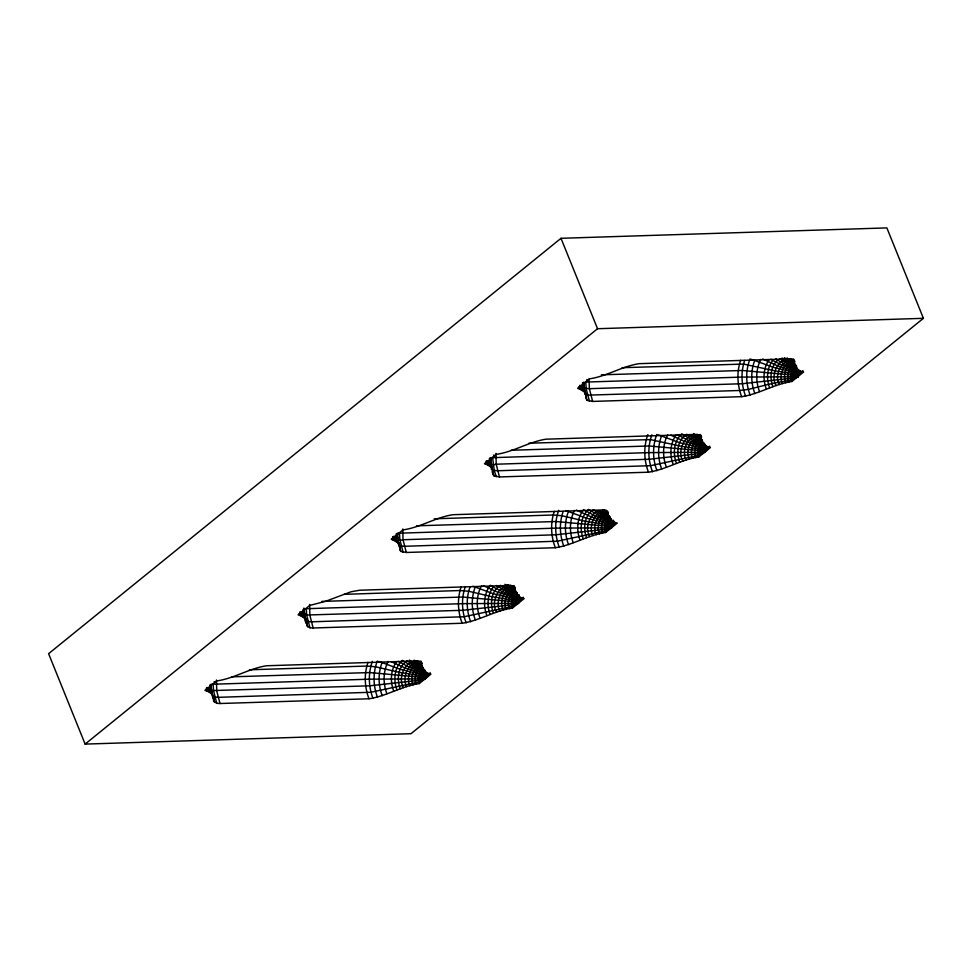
<?xml version="1.0" encoding="UTF-8"?>
<svg xmlns="http://www.w3.org/2000/svg" width="972" height="972" viewBox="0 0 972 972"><rect width="100%" height="100%" fill="white"/><g stroke="black" fill="none" stroke-linecap="round" stroke-linejoin="round"><path stroke-width="1.46" d="M421.812 665.346L422.006 663.463L420.973 662.053L415.554 661.009L266.571 665.759C249.282 668.347 234.045 678.529 216.574 680.959L204.934 690.399C209.843 691.299 214.982 695.612 213.536 701.079L216.768 703.315L219.988 703.521L368.983 698.771C386.37 696.231 401.752 686.086 419.297 683.559L430.948 674.118C424.436 673.122 421.24 666.926 419.758 661.142L422.942 668.785M216.477 679.999L216.707 690.788L219.988 703.521M306.545 621.29L303.689 617.427L299.74 615.385L299.169 613.648C305.026 614.037 307.553 620.428 306.702 625.555L309.934 627.791L313.142 627.997L462.137 623.246C479.536 620.707 494.918 610.562 512.463 608.035L524.115 598.594C517.59 597.598 514.407 591.401 512.924 585.618L516.108 593.26M309.643 604.475L309.861 615.264L313.142 627.997M399.711 545.766L397.827 542.753L392.907 539.861L392.336 538.124C398.168 538.512 400.707 544.903 399.869 550.031L400.901 551.44L406.308 552.473L555.304 547.722C572.702 545.183 588.084 535.037 605.629 532.51L617.269 523.07C610.756 522.073 607.573 515.877 606.091 510.093L609.274 517.736M402.809 528.95L403.028 539.739L406.308 552.473M701.298 438.773L701.492 436.89L700.46 435.48L695.053 434.435L546.057 439.186C528.768 441.774 513.544 451.956 496.072 454.386L484.421 463.826C489.341 464.725 494.481 469.039 493.035 474.506L494.068 475.916L499.474 476.948L648.47 472.198C665.869 469.658 681.238 459.513 698.795 456.986L710.435 447.545C703.922 446.549 700.727 440.352 699.245 434.569L702.44 442.211M495.963 453.426L496.194 464.215L499.474 476.948M795.606 366.687L792.411 359.045C793.893 364.828 797.089 371.025 803.601 372.021L791.961 381.461C774.405 383.989 759.035 394.134 741.636 396.673L592.641 401.424L587.234 400.391L586.201 398.982C587.052 393.854 584.524 387.464 578.656 387.075L579.227 388.812L584.16 391.704L586.043 394.717M589.056 379.25L589.36 388.691L592.641 401.424M304.722 617.013L305.232 619.65L305.293 617.475M398.386 544.126L398.131 541.246M586.347 398.022L584.78 390.902M514.966 589.822L515.172 587.938L514.006 585.545M608.132 514.297L608.326 512.414L607.293 511.005L601.887 509.96L452.891 514.71C435.614 517.298 420.378 527.48 402.906 529.91L391.254 539.351L392.907 539.861M794.464 363.249L794.659 361.365L793.492 358.972M208.057 691.505L207.024 687.471L211.349 688.941L212.686 696.717L217.959 697.349L370.988 692.258L418.798 682.016L425.128 678.845L425.87 672.49M301.223 615.981L300.178 611.947L304.515 613.417L305.852 621.193L311.125 621.825L464.154 616.734L511.952 606.492L518.283 603.32L519.279 594.84M400.901 551.44L399.018 545.669L404.291 546.3L557.321 541.21L605.119 530.967L611.449 527.796L612.202 521.442M494.068 475.916L492.172 470.144L497.445 470.776L650.487 465.685L698.285 455.443L704.615 452.272L705.356 445.917M579.677 385.374L584.014 386.844L585.338 394.62L587.44 395.154L739.607 390.501L748.27 389.42L771.853 383.539L791.451 379.918L797.781 376.747L798.522 370.393M430.268 672.721L425.128 678.845L369.311 679.185L211.094 684.3L211.519 690.606L369.761 685.819L418.482 680.376L425.128 678.845L426.623 672.794M523.422 597.197L518.283 603.32L462.478 603.661L304.26 608.776L304.673 615.082L462.915 610.295L511.649 604.851L518.283 603.32L519.789 597.27M394.389 540.456L393.344 536.423C399.176 536.204 396.297 541.975 403.028 539.739L556.081 534.77L604.803 529.327L611.449 527.796L612.955 521.745M488.867 465.612L487.701 461.08C492.391 461.664 489.669 466.256 496.194 464.215L649.247 459.246L697.969 453.803L704.615 452.272L706.122 446.221M583.394 388.107L589.36 388.691L742.414 383.721L791.135 378.278L797.781 376.747L799.288 370.697M367.975 662.394C363.953 674.118 364.573 687.24 368.983 698.771M372.385 661.385C368.06 673.232 368.473 686.597 372.981 698.333M377.306 661.069C372.883 672.636 373.054 685.758 377.513 697.276M378.497 661.446L382.057 662.564C378.023 673.134 378.169 685.151 382.239 695.685M461.141 586.869C457.119 598.594 457.739 611.716 462.137 623.246M465.163 587.052C461.202 598.582 461.809 611.473 466.147 622.809M470.011 586.967C465.989 598.132 466.438 610.72 470.667 621.752M472.842 586.298L475.223 587.039C471.177 597.61 471.335 609.626 475.405 620.16M554.307 511.345C550.286 523.07 550.905 536.192 555.304 547.722M558.706 510.336C554.38 522.183 554.805 535.548 559.313 547.285M563.177 511.442C559.155 522.608 559.605 535.195 563.833 546.228M566.008 510.774L568.389 511.515C564.343 522.086 564.489 534.102 568.571 544.636M647.862 434.606C643.464 446.658 643.889 460.266 648.47 472.198M651.872 434.812C647.546 446.658 647.972 460.023 652.479 471.76M656.793 434.496C652.382 446.063 652.54 459.185 656.999 470.703M657.983 434.873L661.543 435.991C657.509 446.561 657.655 458.577 661.738 469.112M740.628 360.296C736.606 372.021 737.226 385.143 741.636 396.673M744.649 360.478C740.7 372.009 741.308 384.9 745.633 396.236M749.497 360.393C745.475 371.559 745.925 384.147 750.165 395.179M749.959 358.972L754.709 360.466C750.676 371.037 750.821 383.053 754.904 393.587M303.714 611.801L303.908 614.681L304.515 613.417M584.221 390.44L584.014 386.844M491.297 469.233C493.241 465.503 488.576 463.012 485.502 462.599L486.061 464.337M231.676 676.828L369.688 672.563L418.458 677.01L425.128 678.845L427.34 673.292M321.829 601.401L462.842 597.039L511.624 601.486L518.283 603.32L520.506 597.768M397.84 539.557L397.427 533.251L555.644 528.136L611.449 527.796L613.672 522.243M491.006 464.033L490.593 457.727L648.81 452.612L704.615 452.272L706.838 446.719M589.433 401.217L586.201 388.703L585.764 382.069L741.976 377.087L797.781 376.747L800.005 371.195M388.205 661.47C383.029 671.312 382.944 683.377 386.868 693.668M481.371 585.946C476.195 595.787 476.098 607.852 480.034 618.143M574.537 510.422C569.361 520.263 569.264 532.328 573.201 542.619M667.703 434.897C662.527 444.739 662.43 456.804 666.367 467.095M760.869 359.373C755.681 369.214 755.596 381.279 759.521 391.57M249.415 669.793L366.808 666.051L375.471 666.756L399.128 672.32L418.762 675.382L425.128 678.845L427.984 673.948M299.74 615.385L298.1 614.875L309.74 605.435L325.571 601.328L344.161 594.342L459.963 590.526L468.638 591.231L492.294 596.796L511.916 599.858L518.283 603.32L521.15 598.424M416.502 525.828L556.008 521.514L604.791 525.961L611.449 527.796L614.316 522.9M511.163 450.255L649.174 445.99L697.957 450.437L704.615 452.272L707.482 447.375M601.328 374.828L742.341 370.466L791.123 374.913L797.781 376.747L800.649 371.851M396.564 661.725C390.513 670.097 390.088 681.603 393.684 691.056M490.41 585.229C483.777 593.685 483.084 605.714 486.851 615.531M518.234 594.694L518.283 603.32L513.909 595.787L502.184 591.559L493.326 586.991C487.337 594.621 486.717 605.471 490.107 614.34M676.05 435.152C670.012 443.524 669.587 455.03 673.183 464.482M769.217 359.628C763.166 367.999 762.741 379.505 766.337 388.958M802.921 370.624L797.781 376.747L793.395 369.214L781.67 364.986L772.813 360.418C766.835 368.048 766.215 378.898 769.605 387.767M434.241 518.793L553.129 515.002L561.804 515.707L585.448 521.271L605.082 524.333L611.449 527.796L614.875 523.714M528.902 443.22L650.341 439.599L681.992 446.415L698.248 448.809L704.615 452.272L709.754 446.148M588.631 509.352C580.576 516.582 579.579 529.133 583.273 538.816M622.068 367.695L743.495 364.075L775.158 370.891L791.415 373.284L797.781 376.747L794.355 368.267L785.996 364.889L777.685 360.162C770.444 366.663 769.545 377.926 772.874 386.637M561.002 238.298L48.6 653.682L85.135 744.102L410.998 733.702L923.4 318.318L886.865 227.898L561.002 238.298L597.537 328.718L923.4 318.318M85.135 744.102L597.537 328.718M344.161 594.342L351.196 591.729L359.725 590.235L508.721 585.484L511.94 585.691L515.172 587.938M584.16 391.704L582.483 382.956L583.759 382.579L583.929 387.536M489.317 458.48L490.593 458.104L490.763 463.061M397.183 533.81L397.39 538.865M211.07 684.762L210.438 684.956L210.742 690.205M702.404 440.814C690.46 424.63 674.957 448.833 682.964 461.093M661.543 435.991L679.598 442.697L698.734 447.29L704.615 452.272L703.388 442.685C697.787 444.605 696.851 452.102 698.795 456.986M609.894 518.744L605.058 510.191L609.25 516.339C597.294 500.155 581.791 524.358 589.797 536.617M568.389 511.515L586.432 518.222L605.568 522.815L611.449 527.796L610.222 518.21C604.62 520.129 603.685 527.626 605.629 532.51M517.42 593.807L510.543 585.217L516.083 591.863C504.189 575.764 488.588 599.821 496.631 612.141M475.223 587.039L493.266 593.746L512.414 598.339L518.283 603.32L517.055 593.734C511.454 595.654 510.519 603.15 512.463 608.035M382.057 662.564L400.1 669.271L419.248 673.863L425.128 678.845L423.901 669.258C418.288 671.178 417.365 678.675 419.297 683.559M796.676 366.116C788.596 364.998 786.154 376.249 788.887 382.118M602.263 511.041L610.355 517.165C602.263 516.047 599.821 527.298 602.555 533.166M517.189 592.689C509.097 591.571 506.667 602.822 509.389 608.691M423.573 669.793L418.725 661.239L421.641 666.027C409.054 652.479 396.199 676.391 403.477 687.666M608.205 515.901C599.104 514.638 596.358 527.298 599.432 533.907M515.038 591.426L507.299 584.622L509.583 585.557L516.484 592.009C506.922 588.218 502.67 602.567 506.266 609.432M423.318 667.533C413.756 663.742 409.504 678.092 413.1 684.956M306.897 623.672C303.604 624.182 303.58 595.739 304.224 614.389M579.227 388.812L577.587 388.302L589.239 378.861C606.71 376.431 621.934 366.25 639.224 363.662L788.219 358.911L793.626 359.956L794.659 361.365M797.028 368.631L792.204 360.855L790.042 358.644L795.57 365.29L791.232 360.466L786.798 358.048L794.537 364.852C785.425 363.589 782.679 376.249 785.753 382.859M701.699 440.413L696.875 434.168L702.452 440.632C691.748 433.184 684.58 451.008 689.415 459.209M610.708 519.68L603.709 509.693L609.286 516.156C598.594 508.708 591.426 526.532 596.249 534.734M514.589 590.636C503.824 586.359 499.037 602.519 503.095 610.258M754.709 360.466L772.764 367.173L791.901 371.766L797.781 376.747L797.745 370.271M703.388 442.685L691.214 435.432M610.222 518.21L598.047 510.956M517.055 593.734L504.881 586.481M423.901 669.258L416.466 665.419L409.431 660.049M762.668 358.996L777.223 365.703L792.569 370.393L797.781 376.747L796.688 368.23M670.802 435.164L684.069 441.227L699.403 445.917L704.615 452.272L704.566 443.645M576.335 510.045L590.903 516.752L606.236 521.442L611.449 527.796L611.4 519.17M483.169 585.569L497.737 592.276L513.082 596.966L518.283 603.32L515.925 594.147L508.016 590.49L500.325 585.351C491.091 590.879 489.791 603.891 493.375 613.211M391.303 661.738L404.571 667.8L419.916 672.49L425.128 678.845L425.08 670.218M795.363 365.922L784.44 357.708M609.031 516.97L600.149 510.737M515.865 592.495L504.942 584.281M770.869 359.251L772.813 360.418M677.703 434.776L688.504 440.51L700.229 444.739L704.615 452.272L702.258 443.098L694.348 439.441L686.645 434.302C677.411 439.83 676.111 452.843 679.707 462.162M491.382 585.824L493.326 586.991M398.216 661.349L409.018 667.084L420.742 671.312L425.128 678.845L422.759 669.672L414.85 666.014L407.159 660.875C397.925 666.403 396.625 679.416 400.209 688.735M775.863 358.923L777.685 360.162M589.542 509.972L599.663 515.938L608.022 519.315L611.449 527.796L607.063 520.263L595.35 516.035L583.577 509.705C576.943 518.161 576.25 530.19 580.017 540.007M496.376 585.496L506.509 591.462L514.856 594.84L518.283 603.32M700.861 439.223L695.916 434.508L701.14 439.453M607.694 514.747L602.749 510.033L606.844 513.508M509.583 585.557L514.808 590.502M514.528 590.271C502.5 581.9 494.444 601.935 499.875 611.157M421.872 666.95L414.133 660.146M795.971 365.436L789.082 358.984M779.811 358.777L790.127 365.302L795.412 367.574L796.554 367.161L789.13 363.321L782.083 357.951M693.315 435.213L702.197 441.446C694.895 442.187 693.315 451.956 695.721 457.642M413.829 661.786L422.711 668.019C415.396 668.76 413.829 678.529 416.235 684.215M700.921 439.587C689.269 430.329 680.558 450.923 686.208 460.108M607.755 515.111C596.103 505.853 587.392 526.447 593.042 535.633M211.106 688.626L212.212 694.555L210.596 691.031L206.003 689.172L206.574 690.91M794.294 363.929C781.707 350.382 768.864 374.293 776.13 385.568M420.512 664.556L416.429 661.082L421.435 666.16C410.658 661.883 405.871 678.043 409.929 685.782M693.631 433.573L701.371 440.377C692.271 439.113 689.525 451.773 692.599 458.383M795.801 366.116L794.075 363.564M516.314 592.689L511.892 585.715L516.74 594.269M793.176 362.459L791.39 359.142L796.226 367.695M607.743 514.613L608.533 515.938M421.423 665.662L423.148 668.214L417.377 660.741L421.362 665.796C409.334 657.424 401.278 677.46 406.709 686.682M700.326 434.496L701.492 436.89M703.752 442.758L704.846 445.006M703.862 444.155L698.224 434.666L703.06 443.22M586.833 379.505L587.295 380.441M613.283 520.202L614.146 521.976M610.586 518.283L611.68 520.53M493.679 455.03L494.128 455.965M420.84 661.069L422.006 663.463M214.18 681.603L214.642 682.538M704.615 452.272L701.189 443.791L692.829 440.413L681.797 433.828C673.742 441.057 672.733 453.608 676.439 463.292M425.128 678.845L421.702 670.364L413.343 666.986L402.299 660.401C394.243 667.643 393.247 680.181 396.953 689.865M791.961 381.461C790.163 376.82 790.819 370.332 795.412 367.574L797.781 376.747M782.582 383.685C777.746 375.484 784.914 357.66 795.606 365.108C784.1 353.431 773.007 374.487 779.374 384.584M584.464 390.185L586.31 395.871M586.395 397.098L583.941 389.529L583.091 382.859M585.812 396.066L587.234 400.391M583.176 390.853L581.864 385.75M582.034 390.088L580.867 385.556M580.077 387.451L580.709 389.408M586.541 537.686C582.945 528.367 584.245 515.354 593.479 509.826L601.182 514.966L609.092 518.623L611.449 527.796M496.267 476.742L494.274 470.679L492.597 457.593M491.297 465.722L493.144 471.396M491.796 468.152L489.924 458.383M493.229 472.623L490.593 462.052M490.994 467.228L489.524 461.506M492.172 471.87L493.035 474.506M490.022 466.378L488.697 461.275M487.543 464.932L486.51 460.898M486.024 461.226L486.365 462.259M403.101 552.266L399.881 539.752L399.431 533.118M398.593 542.704L399.978 546.92M398.629 543.676L396.77 533.907M398.921 544.672L400.063 548.147M397.827 542.753L396.151 534.005M396.855 541.902L395.543 536.799M395.701 541.137L394.535 536.605M392.858 536.751L393.198 537.783M309.934 627.791L306.715 615.276L306.265 608.642M304.965 616.77L306.812 622.444M305.852 621.193L307.735 626.964M304.661 618.277L302.997 609.529M303.689 617.427L302.377 612.324M302.535 616.661L301.369 612.129M299.704 612.275L300.032 613.308M216.768 703.315L213.548 690.8L213.111 684.167M211.799 692.295L213.646 697.969M211.289 691.627L213.731 699.196M212.467 696.402L214.569 702.489M211.507 693.801L209.831 685.053M210.523 692.951L209.211 687.848M209.369 692.186L208.202 687.654M206.538 687.799L206.878 688.832M584.877 392.457L583.504 382.761M490.848 462.368L491.941 468.929M397.682 537.893L398.544 543.227M397.427 537.577L398.544 543.506M304.272 613.101L305.378 619.03M210.657 688.346L211.811 693.862M211.349 688.941L211.276 689.634L210.936 684.58M583.747 382.203L584.172 388.508M490.35 458.286L490.544 463.34M397.269 533.531L397.609 538.585M304.102 609.055L304.443 614.11M210.693 684.507L211.058 689.913"/></g></svg>
